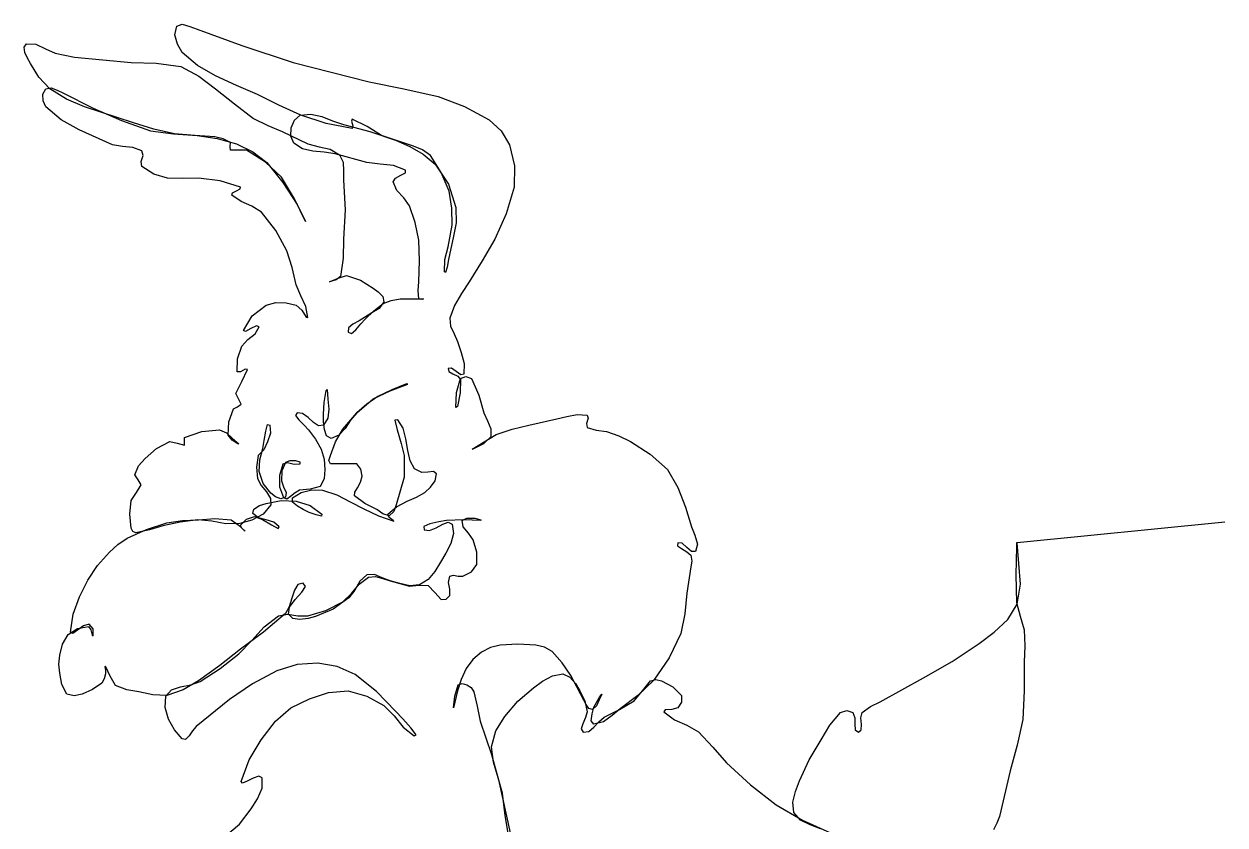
# Model space of a CAD drawing. Header units: metres. Extents: x -2.17 to 0, y -1.91 to 0.8.
# Drawn here: x -1.936 to 0, y -0.488 to 0.804 of the extents above; entities that cross this region are included whole.
import ezdxf

# ---------------------------------------------------------------- set-up
doc = ezdxf.new("R2010")
doc.units = ezdxf.units.M

msp = doc.modelspace()

# ---------------------------------------------------------------- linework, layer by layer
at = {"color": 45}
for p, q in [((-1.693, 0.7864), (-1.6899, 0.8003)), ((-1.6899, 0.8003), (-1.6812, 0.8038)), ((-1.6812, 0.8038), (-1.6692, 0.8)), ((-1.6692, 0.8), (-1.6574, 0.7953)), ((-1.6574, 0.7953), (-1.5849, 0.7691)), ((-1.6891, 0.7712), (-1.693, 0.7864)), ((-1.9363, 0.7663), (-1.9324, 0.7716)), ((-1.9348, 0.758), (-1.9363, 0.7663)), ((-1.9306, 0.7486), (-1.9348, 0.758)), ((-1.9324, 0.7716), (-1.9172, 0.7713)), ((-1.9172, 0.7713), (-1.9017, 0.7637)), ((-1.9017, 0.7637), (-1.8861, 0.7566)), ((-1.8861, 0.7566), (-1.8549, 0.7503)), ((-1.6811, 0.7578), (-1.6891, 0.7712)), ((-1.6564, 0.7366), (-1.6811, 0.7578)), ((-1.5849, 0.7691), (-1.5024, 0.7416)), ((-1.9261, 0.7403), (-1.9306, 0.7486)), ((-1.9126, 0.718), (-1.9261, 0.7403)), ((-1.8549, 0.7503), (-1.7636, 0.7415)), ((-1.7636, 0.7415), (-1.7232, 0.7406)), ((-1.7232, 0.7406), (-1.6836, 0.7353)), ((-1.6274, 0.7203), (-1.6564, 0.7366)), ((-1.5024, 0.7416), (-1.3799, 0.7103)), ((-1.8949, 0.6991), (-1.9126, 0.718)), ((-1.6836, 0.7353), (-1.6543, 0.7195)), ((-1.6543, 0.7195), (-1.6274, 0.6991)), ((-1.5939, 0.7047), (-1.6274, 0.7203)), ((-1.9058, 0.6906), (-1.9011, 0.6991)), ((-1.9011, 0.6991), (-1.8927, 0.7009)), ((-1.8679, 0.6827), (-1.8949, 0.6991)), ((-1.8927, 0.7009), (-1.883, 0.6973)), ((-1.883, 0.6973), (-1.8736, 0.6928)), ((-1.6274, 0.6991), (-1.597, 0.6749)), ((-1.5599, 0.6903), (-1.5939, 0.7047)), ((-1.3799, 0.7103), (-1.324, 0.6994)), ((-1.324, 0.6994), (-1.2686, 0.6866)), ((-1.9055, 0.6797), (-1.9058, 0.6906)), ((-1.9011, 0.6703), (-1.9055, 0.6797)), ((-1.8736, 0.6928), (-1.8249, 0.6678)), ((-1.8386, 0.6703), (-1.8679, 0.6827)), ((-1.5252, 0.6726), (-1.5599, 0.6903)), ((-1.2686, 0.6866), (-1.226, 0.6707)), ((-1.8762, 0.6492), (-1.9011, 0.6703)), ((-1.7599, 0.6441), (-1.8386, 0.6703)), ((-1.8249, 0.6678), (-1.7792, 0.6479)), ((-1.597, 0.6749), (-1.5661, 0.6516)), ((-1.4899, 0.6566), (-1.5252, 0.6726)), ((-1.4911, 0.6566), (-1.474, 0.6586)), ((-1.474, 0.6586), (-1.4564, 0.6544)), ((-1.226, 0.6707), (-1.1861, 0.6491)), ((-1.8474, 0.6328), (-1.8762, 0.6492)), ((-1.7792, 0.6479), (-1.7324, 0.6316)), ((-1.727, 0.6343), (-1.7599, 0.6441)), ((-1.5661, 0.6516), (-1.5434, 0.6402)), ((-1.5434, 0.6402), (-1.5199, 0.6303)), ((-1.5054, 0.6363), (-1.5002, 0.6489)), ((-1.5002, 0.6489), (-1.4911, 0.6566)), ((-1.4492, 0.6431), (-1.4899, 0.6566)), ((-1.4564, 0.6544), (-1.4387, 0.6476)), ((-1.4074, 0.6353), (-1.4492, 0.6431)), ((-1.4387, 0.6476), (-1.4211, 0.6416)), ((-1.4211, 0.6416), (-1.3787, 0.6306)), ((-1.4074, 0.6503), (-1.4084, 0.6468)), ((-1.4084, 0.6468), (-1.4063, 0.6393)), ((-1.3832, 0.6384), (-1.4074, 0.6503)), ((-1.4063, 0.6393), (-1.4074, 0.6353)), ((-1.1861, 0.6491), (-1.1668, 0.6315)), ((-1.7936, 0.6091), (-1.8474, 0.6328)), ((-1.7324, 0.6316), (-1.6951, 0.6268)), ((-1.6936, 0.6265), (-1.727, 0.6343)), ((-1.6951, 0.6268), (-1.6574, 0.6241)), ((-1.6611, 0.6239), (-1.6936, 0.6265)), ((-1.6286, 0.6216), (-1.6611, 0.6239)), ((-1.6574, 0.6241), (-1.625, 0.6189)), ((-1.6154, 0.6188), (-1.6286, 0.6216)), ((-1.5199, 0.6303), (-1.4786, 0.6103)), ((-1.5059, 0.6226), (-1.5054, 0.6363)), ((-1.5011, 0.6116), (-1.5059, 0.6226)), ((-1.3599, 0.6241), (-1.3832, 0.6384)), ((-1.3787, 0.6306), (-1.3374, 0.6166)), ((-1.3086, 0.6066), (-1.3599, 0.6241)), ((-1.1668, 0.6315), (-1.1536, 0.6091)), ((-1.7774, 0.6063), (-1.7936, 0.6091)), ((-1.7608, 0.6048), (-1.7774, 0.6063)), ((-1.7461, 0.5991), (-1.7608, 0.6048)), ((-1.625, 0.6189), (-1.5936, 0.6103)), ((-1.6036, 0.6128), (-1.6154, 0.6188)), ((-1.6039, 0.6062), (-1.6036, 0.6128)), ((-1.6036, 0.6003), (-1.6039, 0.6062)), ((-1.5904, 0.6004), (-1.6036, 0.6003)), ((-1.5936, 0.6103), (-1.5676, 0.5978)), ((-1.5774, 0.6003), (-1.5904, 0.6004)), ((-1.547, 0.5811), (-1.5774, 0.6003)), ((-1.4874, 0.6025), (-1.5011, 0.6116)), ((-1.4706, 0.5986), (-1.4874, 0.6025)), ((-1.4786, 0.6103), (-1.4607, 0.6056)), ((-1.4607, 0.6056), (-1.4426, 0.6016)), ((-1.4426, 0.6016), (-1.4274, 0.5928)), ((-1.3374, 0.6166), (-1.3144, 0.6062)), ((-1.3144, 0.6062), (-1.2925, 0.5939)), ((-1.2937, 0.6006), (-1.3086, 0.6066)), ((-1.2811, 0.5915), (-1.2937, 0.6006)), ((-1.1536, 0.6091), (-1.1456, 0.5751)), ((-1.7472, 0.5821), (-1.7444, 0.5917)), ((-1.7461, 0.5741), (-1.7472, 0.5821)), ((-1.7444, 0.5917), (-1.7461, 0.5991)), ((-1.5676, 0.5978), (-1.5449, 0.5803)), ((-1.5211, 0.5566), (-1.547, 0.5811)), ((-1.4524, 0.5969), (-1.4706, 0.5986)), ((-1.4349, 0.5941), (-1.4524, 0.5969)), ((-1.3836, 0.5803), (-1.4349, 0.5941)), ((-1.4274, 0.5928), (-1.4217, 0.5808)), ((-1.2925, 0.5939), (-1.2736, 0.5778)), ((-1.2635, 0.5642), (-1.2811, 0.5915)), ((-1.7272, 0.5617), (-1.7461, 0.5741)), ((-1.7049, 0.5553), (-1.7272, 0.5617)), ((-1.5449, 0.5803), (-1.5189, 0.5479)), ((-1.4217, 0.5808), (-1.4212, 0.5662)), ((-1.4212, 0.5662), (-1.4211, 0.5516)), ((-1.362, 0.5778), (-1.3836, 0.5803)), ((-1.3404, 0.5756), (-1.362, 0.5778)), ((-1.3211, 0.5678), (-1.3404, 0.5756)), ((-1.3287, 0.5598), (-1.3213, 0.5639)), ((-1.3213, 0.5639), (-1.3211, 0.5678)), ((-1.2736, 0.5778), (-1.2518, 0.5452)), ((-1.2511, 0.5341), (-1.2635, 0.5642)), ((-1.1456, 0.5751), (-1.1461, 0.5403)), ((-1.68, 0.5548), (-1.7049, 0.5553)), ((-1.6549, 0.5553), (-1.68, 0.5548)), ((-1.6202, 0.5506), (-1.6549, 0.5553)), ((-1.5874, 0.5403), (-1.6202, 0.5506)), ((-1.5003, 0.5219), (-1.5211, 0.5566)), ((-1.5189, 0.5479), (-1.4961, 0.5128)), ((-1.4211, 0.5516), (-1.4186, 0.5041)), ((-1.3411, 0.5491), (-1.3374, 0.555)), ((-1.335, 0.5353), (-1.3411, 0.5491)), ((-1.3374, 0.555), (-1.3287, 0.5598)), ((-1.2518, 0.5452), (-1.2399, 0.5078)), ((-1.6011, 0.5278), (-1.5999, 0.5314)), ((-1.5864, 0.5174), (-1.6011, 0.5278)), ((-1.5999, 0.5314), (-1.5937, 0.5348)), ((-1.5937, 0.5348), (-1.5878, 0.5378)), ((-1.5878, 0.5378), (-1.5874, 0.5403)), ((-1.3241, 0.5233), (-1.335, 0.5353)), ((-1.3149, 0.5103), (-1.3241, 0.5233)), ((-1.2465, 0.5068), (-1.2511, 0.5341)), ((-1.1461, 0.5403), (-1.1587, 0.4975)), ((-1.569, 0.5101), (-1.5864, 0.5174)), ((-1.5536, 0.5003), (-1.569, 0.5101)), ((-1.4824, 0.4853), (-1.5003, 0.5219)), ((-1.4961, 0.5128), (-1.4824, 0.4853)), ((-1.4186, 0.5041), (-1.4211, 0.4565)), ((-1.3054, 0.4834), (-1.3149, 0.5103)), ((-1.2461, 0.4791), (-1.2465, 0.5068)), ((-1.2399, 0.5078), (-1.2397, 0.4832)), ((-1.5305, 0.4708), (-1.5536, 0.5003)), ((-1.1587, 0.4975), (-1.1774, 0.4566)), ((-1.5124, 0.4378), (-1.5305, 0.4708)), ((-1.2999, 0.4553), (-1.3054, 0.4834)), ((-1.2524, 0.4441), (-1.2461, 0.4791)), ((-1.2397, 0.4832), (-1.2444, 0.4586)), ((-1.4211, 0.4565), (-1.4218, 0.4262)), ((-1.2989, 0.4216), (-1.2999, 0.4553)), ((-1.2444, 0.4586), (-1.2499, 0.4341)), ((-1.1774, 0.4566), (-1.1974, 0.4218)), ((-1.5039, 0.4107), (-1.5124, 0.4378)), ((-1.4218, 0.4262), (-1.4261, 0.3966)), ((-1.2576, 0.424), (-1.2524, 0.4441)), ((-1.2499, 0.4341), (-1.2517, 0.4236)), ((-1.4974, 0.3828), (-1.5039, 0.4107)), ((-1.2999, 0.3878), (-1.2989, 0.4216)), ((-1.2586, 0.4041), (-1.2576, 0.424)), ((-1.254, 0.4114), (-1.2565, 0.403)), ((-1.2517, 0.4236), (-1.254, 0.4114)), ((-1.1974, 0.4218), (-1.2186, 0.3878)), ((-1.4436, 0.3878), (-1.4299, 0.3938)), ((-1.4424, 0.3884), (-1.4436, 0.3878)), ((-1.433, 0.3913), (-1.4424, 0.3884)), ((-1.4261, 0.3966), (-1.433, 0.3913)), ((-1.4299, 0.3938), (-1.4161, 0.3978)), ((-1.4161, 0.3978), (-1.3939, 0.3904)), ((-1.3939, 0.3904), (-1.3736, 0.3778)), ((-1.3008, 0.3739), (-1.2999, 0.3878)), ((-1.2565, 0.403), (-1.2586, 0.4041)), ((-1.2186, 0.3878), (-1.2307, 0.3689)), ((-1.49, 0.3654), (-1.4974, 0.3828)), ((-1.3736, 0.3778), (-1.3651, 0.3716)), ((-1.3651, 0.3716), (-1.3578, 0.364)), ((-1.2999, 0.3603), (-1.3008, 0.3739)), ((-1.2307, 0.3689), (-1.2423, 0.3497)), ((-1.5684, 0.3332), (-1.5461, 0.3503)), ((-1.5461, 0.3503), (-1.5305, 0.3545)), ((-1.5305, 0.3545), (-1.5137, 0.3539)), ((-1.5137, 0.3539), (-1.4974, 0.3503)), ((-1.4974, 0.3503), (-1.4886, 0.3419)), ((-1.4822, 0.3482), (-1.49, 0.3654)), ((-1.3722, 0.3409), (-1.3574, 0.3528)), ((-1.3561, 0.3553), (-1.3636, 0.345)), ((-1.3578, 0.364), (-1.3561, 0.3553)), ((-1.3574, 0.3528), (-1.3441, 0.3579)), ((-1.3441, 0.3579), (-1.3299, 0.3603)), ((-1.3299, 0.3603), (-1.2924, 0.3603)), ((-1.295, 0.3594), (-1.2999, 0.3603)), ((-1.2924, 0.3603), (-1.295, 0.3594)), ((-1.2423, 0.3497), (-1.2499, 0.3291)), ((-1.5824, 0.3091), (-1.5684, 0.3332)), ((-1.4886, 0.3419), (-1.4815, 0.3309)), ((-1.4786, 0.3303), (-1.4822, 0.3482)), ((-1.4815, 0.3309), (-1.4786, 0.3303)), ((-1.3874, 0.3303), (-1.396, 0.3248)), ((-1.3756, 0.3378), (-1.3874, 0.3303)), ((-1.3861, 0.3278), (-1.3722, 0.3409)), ((-1.3636, 0.345), (-1.3756, 0.3378)), ((-1.5706, 0.3123), (-1.5794, 0.3078)), ((-1.5613, 0.3168), (-1.5706, 0.3123)), ((-1.5638, 0.3039), (-1.5574, 0.3153)), ((-1.5574, 0.3153), (-1.5613, 0.3168)), ((-1.413, 0.3137), (-1.4136, 0.3066)), ((-1.4059, 0.3195), (-1.413, 0.3137)), ((-1.4084, 0.3045), (-1.4013, 0.3106)), ((-1.396, 0.3248), (-1.4059, 0.3195)), ((-1.4013, 0.3106), (-1.3935, 0.3199)), ((-1.3935, 0.3199), (-1.3861, 0.3278)), ((-1.2499, 0.3291), (-1.2485, 0.3164)), ((-1.2485, 0.3164), (-1.2426, 0.3041)), ((-1.5849, 0.2841), (-1.5754, 0.2946)), ((-1.5794, 0.3078), (-1.5824, 0.3091)), ((-1.5754, 0.2946), (-1.5638, 0.3039)), ((-1.4136, 0.3066), (-1.4084, 0.3045)), ((-1.2426, 0.3041), (-1.2374, 0.2916)), ((-1.2374, 0.2916), (-1.2316, 0.274)), ((-1.5921, 0.2638), (-1.5849, 0.2841)), ((-1.2316, 0.274), (-1.2265, 0.2563)), ((-1.5924, 0.2428), (-1.5921, 0.2638)), ((-1.2265, 0.2563), (-1.2274, 0.2391)), ((-1.5875, 0.2426), (-1.5924, 0.2428)), ((-1.5799, 0.2468), (-1.5875, 0.2426)), ((-1.585, 0.2271), (-1.5761, 0.2466)), ((-1.5761, 0.2466), (-1.5799, 0.2468)), ((-1.247, 0.2485), (-1.2524, 0.2478)), ((-1.2524, 0.2478), (-1.2513, 0.243)), ((-1.2513, 0.243), (-1.2447, 0.2394)), ((-1.2393, 0.2432), (-1.247, 0.2485)), ((-1.2447, 0.2394), (-1.2368, 0.2356)), ((-1.2319, 0.238), (-1.2393, 0.2432)), ((-1.2368, 0.2356), (-1.2324, 0.2303)), ((-1.2324, 0.2316), (-1.2238, 0.2353)), ((-1.2274, 0.2391), (-1.2319, 0.238)), ((-1.2238, 0.2353), (-1.2149, 0.2316)), ((-1.5949, 0.2078), (-1.585, 0.2271)), ((-1.4492, 0.2127), (-1.4474, 0.2141)), ((-1.4474, 0.2141), (-1.4462, 0.1986)), ((-1.3432, 0.2135), (-1.3661, 0.2028)), ((-1.3461, 0.2118), (-1.3174, 0.2228)), ((-1.3196, 0.223), (-1.3432, 0.2135)), ((-1.3174, 0.2228), (-1.3196, 0.223)), ((-1.2389, 0.2091), (-1.2324, 0.2316)), ((-1.2324, 0.2303), (-1.233, 0.2086)), ((-1.2149, 0.2316), (-1.2031, 0.205)), ((-1.5906, 0.1991), (-1.5949, 0.2078)), ((-1.5861, 0.1903), (-1.5906, 0.1991)), ((-1.4525, 0.1934), (-1.4492, 0.2127)), ((-1.4462, 0.1986), (-1.4448, 0.1825)), ((-1.3999, 0.1766), (-1.3736, 0.1991)), ((-1.3661, 0.2028), (-1.3837, 0.1906)), ((-1.3736, 0.1991), (-1.3461, 0.2118)), ((-1.2399, 0.1853), (-1.2389, 0.2091)), ((-1.233, 0.2086), (-1.2373, 0.1869)), ((-1.2031, 0.205), (-1.1949, 0.1766)), ((-1.6059, 0.1619), (-1.5986, 0.1828)), ((-1.5986, 0.1828), (-1.5919, 0.1864)), ((-1.5919, 0.1864), (-1.5861, 0.1903)), ((-1.4961, 0.1766), (-1.4985, 0.1722)), ((-1.4872, 0.1754), (-1.4961, 0.1766)), ((-1.4783, 0.1688), (-1.4872, 0.1754)), ((-1.4536, 0.1741), (-1.4525, 0.1934)), ((-1.4448, 0.1825), (-1.4462, 0.1678)), ((-1.4224, 0.1503), (-1.3999, 0.1766)), ((-1.3999, 0.1766), (-1.4097, 0.1648)), ((-1.3837, 0.1906), (-1.3999, 0.1766)), ((-1.2373, 0.1869), (-1.2399, 0.1853)), ((-1.1949, 0.1766), (-1.1892, 0.1637)), ((-1.6074, 0.1403), (-1.6059, 0.1619)), ((-1.5466, 0.1469), (-1.5437, 0.1574)), ((-1.5437, 0.1574), (-1.5399, 0.1566)), ((-1.5399, 0.1566), (-1.5387, 0.1436)), ((-1.4985, 0.1722), (-1.493, 0.165)), ((-1.493, 0.165), (-1.4844, 0.1568)), ((-1.4844, 0.1568), (-1.4774, 0.1491)), ((-1.4696, 0.1608), (-1.4783, 0.1688)), ((-1.4614, 0.1554), (-1.4696, 0.1608)), ((-1.4536, 0.1566), (-1.4614, 0.1554)), ((-1.4532, 0.1622), (-1.4536, 0.1741)), ((-1.4462, 0.1678), (-1.4536, 0.1566)), ((-1.452, 0.1494), (-1.4532, 0.1622)), ((-1.4097, 0.1648), (-1.4187, 0.1514)), ((-1.3336, 0.1653), (-1.3383, 0.1647)), ((-1.3383, 0.1647), (-1.3347, 0.1489)), ((-1.3251, 0.1518), (-1.3336, 0.1653)), ((-1.1892, 0.1637), (-1.1838, 0.1507)), ((-1.149, 0.15), (-1.1224, 0.1566)), ((-1.1224, 0.1566), (-1.0774, 0.1666)), ((-1.0774, 0.1666), (-1.0611, 0.1704)), ((-1.0611, 0.1704), (-1.0447, 0.1738)), ((-1.0447, 0.1738), (-1.0286, 0.1728)), ((-1.0269, 0.1678), (-1.0295, 0.1595)), ((-1.0295, 0.1595), (-1.0286, 0.1528)), ((-1.0286, 0.1728), (-1.0269, 0.1678)), ((-1.6774, 0.1366), (-1.6498, 0.1465)), ((-1.6773, 0.1301), (-1.6774, 0.1366)), ((-1.6498, 0.1465), (-1.6211, 0.1491)), ((-1.6211, 0.1491), (-1.6098, 0.1441)), ((-1.6098, 0.1441), (-1.6, 0.1351)), ((-1.6009, 0.1326), (-1.6074, 0.1403)), ((-1.5489, 0.1319), (-1.5466, 0.1469)), ((-1.5387, 0.1436), (-1.5437, 0.1299)), ((-1.4774, 0.1491), (-1.4666, 0.1339)), ((-1.4487, 0.1392), (-1.452, 0.1494)), ((-1.4411, 0.1353), (-1.4487, 0.1392)), ((-1.4285, 0.1403), (-1.4411, 0.1353)), ((-1.4339, 0.1299), (-1.4224, 0.1503)), ((-1.4187, 0.1514), (-1.4285, 0.1403)), ((-1.3347, 0.1489), (-1.3281, 0.1268)), ((-1.3205, 0.1344), (-1.3251, 0.1518)), ((-1.1836, 0.1378), (-1.1955, 0.1265)), ((-1.1942, 0.1297), (-1.1749, 0.1415)), ((-1.1838, 0.1507), (-1.1836, 0.1378)), ((-1.1749, 0.1415), (-1.149, 0.15)), ((-1.0286, 0.1528), (-1.0137, 0.1484)), ((-1.0137, 0.1484), (-0.9974, 0.1466)), ((-0.9974, 0.1466), (-0.9775, 0.1396)), ((-0.9775, 0.1396), (-0.9586, 0.1303)), ((-1.7411, 0.1028), (-1.7225, 0.1188)), ((-1.7225, 0.1188), (-1.7011, 0.1303)), ((-1.7011, 0.1303), (-1.6893, 0.1274)), ((-1.6893, 0.1274), (-1.6774, 0.1241)), ((-1.6774, 0.1241), (-1.6773, 0.1301)), ((-1.5914, 0.1267), (-1.6009, 0.1326)), ((-1.6, 0.1351), (-1.5899, 0.1266)), ((-1.5899, 0.1266), (-1.5914, 0.1267)), ((-1.5561, 0.1004), (-1.5511, 0.1191)), ((-1.5499, 0.1166), (-1.5545, 0.1122)), ((-1.5511, 0.1191), (-1.5489, 0.1319)), ((-1.5437, 0.1299), (-1.5499, 0.1166)), ((-1.4666, 0.1339), (-1.4574, 0.1178)), ((-1.4574, 0.1178), (-1.4526, 0.1018)), ((-1.4424, 0.1078), (-1.4339, 0.1299)), ((-1.3281, 0.1268), (-1.3236, 0.1078)), ((-1.3174, 0.1159), (-1.3205, 0.1344)), ((-1.2136, 0.1178), (-1.1942, 0.1297)), ((-1.2116, 0.1184), (-1.2136, 0.1178)), ((-1.1955, 0.1265), (-1.2116, 0.1184)), ((-0.9586, 0.1303), (-0.9267, 0.11)), ((-1.7515, 0.0908), (-1.7411, 0.1028)), ((-1.5586, 0.1078), (-1.5614, 0.089)), ((-1.5545, 0.1122), (-1.5586, 0.1078)), ((-1.5574, 0.0816), (-1.5561, 0.1004)), ((-1.5078, 0.0991), (-1.5149, 0.0966)), ((-1.4983, 0.099), (-1.5078, 0.0991)), ((-1.4912, 0.097), (-1.4983, 0.099)), ((-1.4911, 0.0941), (-1.4912, 0.097)), ((-1.4526, 0.1018), (-1.4511, 0.0853)), ((-1.4446, 0.0998), (-1.4424, 0.1078)), ((-1.4424, 0.0941), (-1.4446, 0.0998)), ((-1.3236, 0.1078), (-1.3236, 0.0728)), ((-1.3137, 0.099), (-1.3174, 0.1159)), ((-1.3069, 0.0862), (-1.3137, 0.099)), ((-0.9267, 0.11), (-0.8986, 0.0853)), ((-1.7574, 0.0766), (-1.7515, 0.0908)), ((-1.5614, 0.089), (-1.5599, 0.0703)), ((-1.5507, 0.0626), (-1.5574, 0.0816)), ((-1.524, 0.0759), (-1.5186, 0.0941)), ((-1.5208, 0.0828), (-1.5211, 0.0666)), ((-1.5149, 0.0966), (-1.5208, 0.0828)), ((-1.5186, 0.0941), (-1.5115, 0.0966)), ((-1.5115, 0.0966), (-1.5008, 0.0936)), ((-1.5008, 0.0936), (-1.4911, 0.0941)), ((-1.4511, 0.0853), (-1.4522, 0.0702)), ((-1.421, 0.0944), (-1.4424, 0.0941)), ((-1.3999, 0.0941), (-1.421, 0.0944)), ((-1.3931, 0.0858), (-1.3999, 0.0941)), ((-1.3911, 0.0741), (-1.3931, 0.0858)), ((-1.2949, 0.0803), (-1.3069, 0.0862)), ((-1.2855, 0.081), (-1.2949, 0.0803)), ((-1.2761, 0.0818), (-1.2855, 0.081)), ((-1.2711, 0.0778), (-1.2761, 0.0818)), ((-1.2733, 0.0666), (-1.2711, 0.0778)), ((-0.8986, 0.0853), (-0.8821, 0.056)), ((-1.7524, 0.0684), (-1.7574, 0.0766)), ((-1.7552, 0.0478), (-1.7474, 0.0603)), ((-1.7474, 0.0603), (-1.7524, 0.0684)), ((-1.5599, 0.0703), (-1.5541, 0.0592)), ((-1.5541, 0.0592), (-1.5456, 0.0488)), ((-1.5386, 0.0466), (-1.5507, 0.0626)), ((-1.5237, 0.0566), (-1.524, 0.0759)), ((-1.5211, 0.0666), (-1.5182, 0.0572)), ((-1.4522, 0.0702), (-1.4586, 0.0578)), ((-1.3986, 0.0553), (-1.3939, 0.0645)), ((-1.3939, 0.0645), (-1.3911, 0.0741)), ((-1.3236, 0.0728), (-1.3361, 0.0278)), ((-1.2808, 0.0565), (-1.2733, 0.0666)), ((-1.7636, 0.0353), (-1.7552, 0.0478)), ((-1.5456, 0.0488), (-1.5389, 0.0385)), ((-1.5311, 0.041), (-1.5386, 0.0466)), ((-1.5221, 0.0379), (-1.5311, 0.041)), ((-1.5174, 0.0391), (-1.5237, 0.0566)), ((-1.5149, 0.0403), (-1.5221, 0.0379)), ((-1.5182, 0.0572), (-1.5139, 0.0481)), ((-1.5127, 0.0373), (-1.5174, 0.0391)), ((-1.5139, 0.0481), (-1.5149, 0.0403)), ((-1.5064, 0.0413), (-1.5127, 0.0373)), ((-1.4993, 0.0473), (-1.5064, 0.0413)), ((-1.5036, 0.0391), (-1.4894, 0.0481)), ((-1.5034, 0.0324), (-1.5036, 0.0391)), ((-1.4924, 0.0515), (-1.4993, 0.0473)), ((-1.4747, 0.0533), (-1.4924, 0.0515)), ((-1.4894, 0.0481), (-1.4722, 0.0521)), ((-1.4586, 0.0578), (-1.4747, 0.0533)), ((-1.4722, 0.0521), (-1.4549, 0.0516)), ((-1.4549, 0.0516), (-1.432, 0.0443)), ((-1.432, 0.0443), (-1.4104, 0.0328)), ((-1.4036, 0.0428), (-1.4029, 0.0487)), ((-1.3866, 0.0302), (-1.4036, 0.0428)), ((-1.4029, 0.0487), (-1.3986, 0.0553)), ((-1.3186, 0.0341), (-1.3037, 0.0402)), ((-1.3037, 0.0402), (-1.2899, 0.0478)), ((-1.2899, 0.0478), (-1.2808, 0.0565)), ((-0.8821, 0.056), (-0.8699, 0.0241)), ((-1.7657, 0.0129), (-1.7636, 0.0353)), ((-1.5674, 0.0141), (-1.5658, 0.0212)), ((-1.5658, 0.0212), (-1.5564, 0.0267)), ((-1.5564, 0.0267), (-1.5461, 0.0303)), ((-1.5386, 0.0278), (-1.5506, 0.0128)), ((-1.5461, 0.0303), (-1.5219, 0.035)), ((-1.5389, 0.0385), (-1.5386, 0.0278)), ((-1.5219, 0.035), (-1.4974, 0.0341)), ((-1.4954, 0.0257), (-1.5034, 0.0324)), ((-1.4974, 0.0341), (-1.4747, 0.0268)), ((-1.4861, 0.0203), (-1.4954, 0.0257)), ((-1.4767, 0.0159), (-1.4861, 0.0203)), ((-1.4747, 0.0268), (-1.4561, 0.0128)), ((-1.4104, 0.0328), (-1.3886, 0.0216)), ((-1.3886, 0.0216), (-1.3646, 0.0104)), ((-1.3674, 0.0203), (-1.3866, 0.0302)), ((-1.3577, 0.0133), (-1.3674, 0.0203)), ((-1.3499, 0.0128), (-1.3358, 0.025)), ((-1.3361, 0.0278), (-1.3402, 0.0172)), ((-1.3358, 0.025), (-1.3186, 0.0341)), ((-0.8699, 0.0241), (-0.8599, -0.0072)), ((-1.7636, -0.0097), (-1.7657, 0.0129)), ((-1.6844, 0.0003), (-1.7124, -0.0059)), ((-1.7061, -0.0009), (-1.6807, 0.0029)), ((-1.6561, 0.0041), (-1.6844, 0.0003)), ((-1.6807, 0.0029), (-1.6549, 0.0041)), ((-1.6335, 0.0017), (-1.6561, 0.0041)), ((-1.6549, 0.0041), (-1.6284, 0.0059)), ((-1.6109, -0.0024), (-1.6335, 0.0017)), ((-1.6284, 0.0059), (-1.6024, 0.0041)), ((-1.6024, 0.0041), (-1.5908, -0.0044)), ((-1.5688, 0.0033), (-1.5886, -0.0022)), ((-1.5874, -0.0047), (-1.5777, 0.0051)), ((-1.5777, 0.0051), (-1.5649, 0.0091)), ((-1.5506, 0.0128), (-1.5688, 0.0033)), ((-1.5584, 0.0069), (-1.5674, 0.0141)), ((-1.5649, 0.0091), (-1.5516, 0.0044)), ((-1.5459, 0.0036), (-1.5584, 0.0069)), ((-1.5516, 0.0044), (-1.5371, -0.0041)), ((-1.5334, 0.0002), (-1.5459, 0.0036)), ((-1.5249, -0.0072), (-1.5334, 0.0002)), ((-1.4653, 0.0117), (-1.4767, 0.0159)), ((-1.4568, 0.0099), (-1.4653, 0.0117)), ((-1.4561, 0.0128), (-1.4568, 0.0099)), ((-1.3646, 0.0104), (-1.3399, 0.0016)), ((-1.3474, 0.0103), (-1.3577, 0.0133)), ((-1.3474, 0.0078), (-1.3499, 0.0128)), ((-1.3402, 0.0172), (-1.3474, 0.0103)), ((-1.3409, 0.003), (-1.3474, 0.0078)), ((-1.3399, 0.0016), (-1.3409, 0.003)), ((-1.2675, 0.0006), (-1.2818, -0.0026)), ((-1.2549, 0.0028), (-1.2675, 0.0006)), ((-1.2613, -0.0032), (-1.2522, 0)), ((-1.2275, 0.0039), (-1.2549, 0.0028)), ((-1.2522, 0), (-1.2461, -0.0034)), ((-1.2299, 0.0028), (-1.2222, 0.0067)), ((-1.2282, -0.0077), (-1.2299, 0.0028)), ((-1.1999, 0.0028), (-1.2275, 0.0039)), ((-1.2222, 0.0067), (-1.2097, 0.0063)), ((-1.2097, 0.0063), (-1.1998, 0.0041)), ((-1.1998, 0.0041), (-1.1999, 0.0028)), ((0, 0), (-0.3349, -0.0334)), ((0, 0), (0, 0)), ((0, 0), (0, 0)), ((0, 0), (0, 0)), ((0, 0), (0, 0)), ((0, 0), (0, 0)), ((0, 0), (0, 0)), ((0, 0), (0, 0)), ((0, 0), (0, 0)), ((-1.7699, -0.0259), (-1.7387, -0.0117)), ((-1.761, -0.0148), (-1.7636, -0.0097)), ((-1.7561, -0.0172), (-1.761, -0.0148)), ((-1.7341, -0.0123), (-1.7561, -0.0172)), ((-1.7387, -0.0117), (-1.7061, -0.0009)), ((-1.7124, -0.0059), (-1.7341, -0.0123)), ((-1.5886, -0.0022), (-1.6109, -0.0024)), ((-1.5908, -0.0044), (-1.5799, -0.0147)), ((-1.5856, -0.0093), (-1.5874, -0.0047)), ((-1.5807, -0.0138), (-1.5856, -0.0093)), ((-1.5799, -0.0147), (-1.5807, -0.0138)), ((-1.5371, -0.0041), (-1.5264, -0.0102)), ((-1.5264, -0.0102), (-1.5249, -0.0072)), ((-1.2818, -0.0026), (-1.2918, -0.0069)), ((-1.2918, -0.0069), (-1.2911, -0.0122)), ((-1.2911, -0.0122), (-1.2823, -0.0134)), ((-1.2823, -0.0134), (-1.2719, -0.009)), ((-1.2719, -0.009), (-1.2613, -0.0032)), ((-1.2436, -0.0184), (-1.2482, -0.0342)), ((-1.2461, -0.0034), (-1.2436, -0.0184)), ((-1.2196, -0.0178), (-1.2282, -0.0077)), ((-1.2124, -0.0284), (-1.2196, -0.0178)), ((-0.8599, -0.0072), (-0.855, -0.0211)), ((-1.7986, -0.0484), (-1.7852, -0.0359)), ((-1.7852, -0.0359), (-1.7699, -0.0259)), ((-1.2482, -0.0342), (-1.2563, -0.0499)), ((-1.2063, -0.0484), (-1.2124, -0.0284)), ((-0.8824, -0.0335), (-0.8829, -0.038)), ((-0.8829, -0.038), (-0.8763, -0.0426)), ((-0.8754, -0.0339), (-0.8824, -0.0335)), ((-0.8675, -0.0408), (-0.8754, -0.0339)), ((-0.855, -0.0211), (-0.8507, -0.0352)), ((-0.8507, -0.0352), (-0.8536, -0.0472)), ((-0.3349, -0.0334), (-0.3361, -0.0334)), ((-0.3361, -0.0334), (-0.3361, -0.0397)), ((-0.3323, -0.0668), (-0.3349, -0.0334)), ((-0.3349, -0.0334), (-0.3349, -0.0334)), ((-0.3349, -0.0334), (-0.3349, -0.0334)), ((-0.3349, -0.0334), (-0.3349, -0.0334)), ((-0.3349, -0.0334), (-0.3349, -0.0334)), ((-0.3349, -0.0334), (-0.3349, -0.0334)), ((-0.3349, -0.0334), (-0.3349, -0.0334)), ((-1.8179, -0.0697), (-1.7986, -0.0484)), ((-1.2563, -0.0499), (-1.2649, -0.0647)), ((-1.2061, -0.0684), (-1.2063, -0.0484)), ((-0.8763, -0.0426), (-0.8675, -0.0476)), ((-0.8599, -0.0475), (-0.8675, -0.0408)), ((-0.8675, -0.0476), (-0.8611, -0.0534)), ((-0.8611, -0.0534), (-0.8598, -0.0626)), ((-0.8536, -0.0472), (-0.8599, -0.0475)), ((-0.3361, -0.0397), (-0.3372, -0.0847)), ((-1.8336, -0.0934), (-1.8179, -0.0697)), ((-1.2649, -0.0647), (-1.2737, -0.0793)), ((-1.215, -0.0799), (-1.2061, -0.0684)), ((-0.8611, -0.0722), (-0.8674, -0.1147)), ((-0.8598, -0.0626), (-0.8611, -0.0722)), ((-0.3297, -0.1002), (-0.3323, -0.0668)), ((-1.8467, -0.1204), (-1.8336, -0.0934)), ((-1.3948, -0.0949), (-1.4028, -0.1094)), ((-1.396, -0.1), (-1.3811, -0.0884)), ((-1.3836, -0.0847), (-1.3948, -0.0949)), ((-1.3714, -0.0845), (-1.3836, -0.0847)), ((-1.3811, -0.0884), (-1.3698, -0.0874)), ((-1.3589, -0.0899), (-1.3714, -0.0845)), ((-1.3698, -0.0874), (-1.358, -0.0908)), ((-1.3461, -0.0947), (-1.3589, -0.0899)), ((-1.358, -0.0908), (-1.3461, -0.0947)), ((-1.3461, -0.0947), (-1.3149, -0.1034)), ((-1.3302, -0.0989), (-1.3461, -0.0947)), ((-1.2847, -0.0922), (-1.2986, -0.1009)), ((-1.2737, -0.0793), (-1.2847, -0.0922)), ((-1.2517, -0.097), (-1.2499, -0.0872)), ((-1.2499, -0.0872), (-1.2441, -0.0852)), ((-1.2441, -0.0852), (-1.2361, -0.0871)), ((-1.2361, -0.0871), (-1.2286, -0.0872)), ((-1.2286, -0.0872), (-1.215, -0.0799)), ((-0.3372, -0.0847), (-0.3361, -0.1297)), ((-1.5004, -0.1097), (-1.5044, -0.1228)), ((-1.4949, -0.1004), (-1.5004, -0.1097)), ((-1.4991, -0.1246), (-1.4886, -0.113)), ((-1.4861, -0.0984), (-1.4949, -0.1004)), ((-1.4886, -0.113), (-1.4824, -0.1037)), ((-1.4824, -0.1037), (-1.4861, -0.0984)), ((-1.4224, -0.1284), (-1.4084, -0.1152)), ((-1.4028, -0.1094), (-1.4124, -0.1222)), ((-1.4084, -0.1152), (-1.396, -0.1)), ((-1.3141, -0.1024), (-1.3302, -0.0989)), ((-1.3149, -0.1034), (-1.2996, -0.1018)), ((-1.2986, -0.1009), (-1.3141, -0.1024)), ((-1.2996, -0.1018), (-1.2849, -0.1022)), ((-1.2849, -0.1022), (-1.2742, -0.1133)), ((-1.2742, -0.1133), (-1.2636, -0.1247)), ((-1.2496, -0.1079), (-1.2517, -0.097)), ((-1.2499, -0.1184), (-1.2496, -0.1079)), ((-0.8674, -0.1147), (-0.8707, -0.1476)), ((-0.3349, -0.1322), (-0.3297, -0.1002)), ((-1.8573, -0.1483), (-1.8467, -0.1204)), ((-1.5044, -0.1228), (-1.5087, -0.1365)), ((-1.5082, -0.137), (-1.4991, -0.1246)), ((-1.4495, -0.1422), (-1.4224, -0.1284)), ((-1.4124, -0.1222), (-1.4378, -0.1401)), ((-1.2636, -0.1247), (-1.2557, -0.1241)), ((-1.2557, -0.1241), (-1.2499, -0.1184)), ((-0.3502, -0.1569), (-0.3349, -0.1322)), ((-0.3361, -0.1297), (-0.3301, -0.1516)), ((-1.8611, -0.1772), (-1.8573, -0.1483)), ((-1.5149, -0.1472), (-1.55, -0.1772)), ((-1.5491, -0.1689), (-1.5261, -0.1509)), ((-1.5261, -0.1509), (-1.5111, -0.1483)), ((-1.5087, -0.1365), (-1.5149, -0.1472)), ((-1.5111, -0.1483), (-1.4947, -0.1508)), ((-1.5099, -0.1484), (-1.5082, -0.137)), ((-1.5029, -0.1554), (-1.5099, -0.1484)), ((-1.4947, -0.1508), (-1.4786, -0.1509)), ((-1.4786, -0.1509), (-1.4495, -0.1422)), ((-1.4661, -0.1522), (-1.4782, -0.1552)), ((-1.4378, -0.1401), (-1.4661, -0.1522)), ((-0.8707, -0.1476), (-0.8774, -0.1797)), ((-0.3301, -0.1516), (-0.3236, -0.1734)), ((-1.8649, -0.1809), (-1.8499, -0.1713)), ((-1.8403, -0.1674), (-1.85, -0.1743)), ((-1.8499, -0.1713), (-1.8324, -0.1685)), ((-1.8311, -0.1647), (-1.8403, -0.1674)), ((-1.8324, -0.1685), (-1.8284, -0.1737)), ((-1.8248, -0.1722), (-1.8311, -0.1647)), ((-1.8284, -0.1737), (-1.8264, -0.182)), ((-1.8249, -0.1834), (-1.8248, -0.1722)), ((-1.5691, -0.191), (-1.5491, -0.1689)), ((-1.4914, -0.1569), (-1.5029, -0.1554)), ((-1.4782, -0.1552), (-1.4914, -0.1569)), ((-0.3722, -0.1774), (-0.3502, -0.1569)), ((-0.3236, -0.1734), (-0.3227, -0.1996)), ((-1.874, -0.1966), (-1.8649, -0.1809)), ((-1.8578, -0.1796), (-1.8611, -0.1772)), ((-1.85, -0.1743), (-1.8578, -0.1796)), ((-1.8264, -0.182), (-1.8249, -0.1834)), ((-1.5899, -0.2122), (-1.5691, -0.191)), ((-1.55, -0.1772), (-1.5874, -0.2047)), ((-0.8774, -0.1797), (-0.8963, -0.2189)), ((-0.3961, -0.1959), (-0.3722, -0.1774)), ((-1.8786, -0.2147), (-1.874, -0.1966)), ((-1.5874, -0.2047), (-1.6206, -0.2312)), ((-1.6202, -0.236), (-1.5899, -0.2122)), ((-1.1986, -0.2097), (-1.2125, -0.2215)), ((-1.1843, -0.2023), (-1.1986, -0.2097)), ((-1.1686, -0.1984), (-1.1843, -0.2023)), ((-1.1399, -0.1967), (-1.1686, -0.1984)), ((-1.1111, -0.1984), (-1.1399, -0.1967)), ((-1.0972, -0.2016), (-1.1111, -0.1984)), ((-1.0849, -0.2084), (-1.0972, -0.2016)), ((-1.0686, -0.2267), (-1.0849, -0.2084)), ((-0.4401, -0.2249), (-0.3961, -0.1959)), ((-0.3227, -0.1996), (-0.3236, -0.2259)), ((-1.88, -0.2291), (-1.8786, -0.2147)), ((-1.8786, -0.2434), (-1.88, -0.2291)), ((-1.8049, -0.2322), (-1.8059, -0.2332)), ((-1.7974, -0.2485), (-1.8049, -0.2322)), ((-1.6206, -0.2312), (-1.6549, -0.2559)), ((-1.4961, -0.2298), (-1.5286, -0.2397)), ((-1.4624, -0.2272), (-1.4961, -0.2298)), ((-1.4312, -0.2328), (-1.4624, -0.2272)), ((-1.2125, -0.2215), (-1.2236, -0.2359)), ((-1.0549, -0.2472), (-1.0686, -0.2267)), ((-0.8963, -0.2189), (-0.9211, -0.2547)), ((-0.4861, -0.2509), (-0.4401, -0.2249)), ((-0.3236, -0.2259), (-0.3236, -0.2723)), ((-1.8755, -0.2616), (-1.8786, -0.2434)), ((-1.8049, -0.2447), (-1.8069, -0.2528)), ((-1.8059, -0.2332), (-1.8051, -0.2389)), ((-1.8051, -0.2389), (-1.8049, -0.2447)), ((-1.7886, -0.2634), (-1.7974, -0.2485)), ((-1.6524, -0.2572), (-1.6202, -0.236)), ((-1.5286, -0.2397), (-1.5679, -0.2607)), ((-1.4024, -0.2459), (-1.4312, -0.2328)), ((-1.3682, -0.2732), (-1.4024, -0.2459)), ((-1.2236, -0.2359), (-1.2316, -0.2536)), ((-1.1002, -0.2565), (-1.0843, -0.2477)), ((-1.0843, -0.2477), (-1.0674, -0.2447)), ((-1.0674, -0.2447), (-1.0561, -0.2498)), ((-1.0561, -0.2498), (-1.0472, -0.2604)), ((-1.0336, -0.2872), (-1.0549, -0.2472)), ((-0.5561, -0.2897), (-0.4861, -0.2509)), ((-1.8674, -0.2772), (-1.8755, -0.2616)), ((-1.8259, -0.27), (-1.8424, -0.2772)), ((-1.8111, -0.2597), (-1.8259, -0.27)), ((-1.8069, -0.2528), (-1.8111, -0.2597)), ((-1.7708, -0.2705), (-1.7886, -0.2634)), ((-1.7511, -0.2734), (-1.7708, -0.2705)), ((-1.7074, -0.2809), (-1.6987, -0.2706)), ((-1.6795, -0.2703), (-1.7061, -0.2797)), ((-1.6987, -0.2706), (-1.6841, -0.2657)), ((-1.6841, -0.2657), (-1.6674, -0.2625)), ((-1.6549, -0.2559), (-1.6795, -0.2703)), ((-1.6674, -0.2625), (-1.6524, -0.2572)), ((-1.5679, -0.2607), (-1.6049, -0.2859)), ((-1.2416, -0.2804), (-1.2361, -0.2622)), ((-1.2316, -0.2536), (-1.2374, -0.2722)), ((-1.2361, -0.2622), (-1.23, -0.26)), ((-1.23, -0.26), (-1.2224, -0.2622)), ((-1.2224, -0.2622), (-1.2156, -0.2668)), ((-1.2156, -0.2668), (-1.2111, -0.2734)), ((-1.1399, -0.2885), (-1.1149, -0.2672)), ((-1.1149, -0.2672), (-1.1002, -0.2565)), ((-1.0472, -0.2604), (-1.0399, -0.2722)), ((-0.9211, -0.2547), (-0.9465, -0.2794)), ((-0.9393, -0.2721), (-0.9261, -0.2559)), ((-0.9261, -0.2559), (-0.9176, -0.2537)), ((-0.9176, -0.2537), (-0.9086, -0.2559)), ((-0.9086, -0.2559), (-0.8904, -0.2657)), ((-0.8904, -0.2657), (-0.8761, -0.2797)), ((-1.8556, -0.2802), (-1.8674, -0.2772)), ((-1.8424, -0.2772), (-1.8556, -0.2802)), ((-1.7287, -0.2787), (-1.7511, -0.2734)), ((-1.7061, -0.2797), (-1.7287, -0.2787)), ((-1.7088, -0.2991), (-1.7074, -0.2809)), ((-1.6049, -0.2859), (-1.6586, -0.3297)), ((-1.506, -0.2996), (-1.4761, -0.2847)), ((-1.4761, -0.2847), (-1.4455, -0.2746)), ((-1.4455, -0.2746), (-1.4136, -0.2722)), ((-1.4136, -0.2722), (-1.3835, -0.2804)), ((-1.3835, -0.2804), (-1.3561, -0.2959)), ((-1.3374, -0.3047), (-1.3682, -0.2732)), ((-1.2374, -0.2722), (-1.2436, -0.2997)), ((-1.2436, -0.2997), (-1.2416, -0.2804)), ((-1.2111, -0.2734), (-1.2057, -0.297)), ((-1.1611, -0.3134), (-1.1399, -0.2885)), ((-1.0399, -0.2722), (-1.0322, -0.2884)), ((-1.0299, -0.2941), (-1.0336, -0.2872)), ((-1.0322, -0.2884), (-1.0286, -0.3059)), ((-1.0174, -0.2984), (-1.0087, -0.2823)), ((-1.0091, -0.2866), (-1.0131, -0.2961)), ((-1.0049, -0.2772), (-1.0091, -0.2866)), ((-1.0087, -0.2823), (-1.0049, -0.2772)), ((-0.9763, -0.3022), (-0.9524, -0.2884)), ((-0.9465, -0.2794), (-0.9749, -0.3009)), ((-0.9524, -0.2884), (-0.9393, -0.2721)), ((-0.876, -0.2902), (-0.8824, -0.2997)), ((-0.8761, -0.2797), (-0.876, -0.2902)), ((-0.5717, -0.2971), (-0.5561, -0.2897)), ((-0.3236, -0.2723), (-0.3261, -0.3184)), ((-1.7035, -0.3176), (-1.7088, -0.2991)), ((-1.5311, -0.3209), (-1.506, -0.2996)), ((-1.3561, -0.2959), (-1.3397, -0.3122)), ((-1.3257, -0.317), (-1.3374, -0.3047)), ((-1.2057, -0.297), (-1.2011, -0.3209)), ((-1.0286, -0.3059), (-1.0308, -0.3152)), ((-1.0255, -0.3006), (-1.0299, -0.2941)), ((-1.0199, -0.3022), (-1.0255, -0.3006)), ((-1.022, -0.3206), (-1.0204, -0.3094)), ((-1.0204, -0.3094), (-1.0174, -0.2984)), ((-1.0131, -0.2961), (-1.0199, -0.3022)), ((-1.0011, -0.3147), (-0.9763, -0.3022)), ((-0.9749, -0.3009), (-0.9881, -0.312)), ((-0.9026, -0.3029), (-0.9049, -0.3059)), ((-0.9049, -0.3059), (-0.8877, -0.3186)), ((-0.8919, -0.3024), (-0.9026, -0.3029)), ((-0.8824, -0.2997), (-0.8919, -0.3024)), ((-0.6372, -0.3277), (-0.6199, -0.3072)), ((-0.6199, -0.3072), (-0.6097, -0.3037)), ((-0.6097, -0.3037), (-0.5999, -0.3072)), ((-0.5999, -0.3072), (-0.5969, -0.3154)), ((-0.587, -0.3157), (-0.5849, -0.3072)), ((-0.5849, -0.3072), (-0.5717, -0.2971)), ((-1.6936, -0.3349), (-1.7035, -0.3176)), ((-1.5541, -0.3509), (-1.5311, -0.3209)), ((-1.3397, -0.3122), (-1.325, -0.3306)), ((-1.3124, -0.3318), (-1.3257, -0.317)), ((-1.2011, -0.3209), (-1.1824, -0.3747)), ((-1.1754, -0.3366), (-1.1611, -0.3134)), ((-1.0354, -0.3251), (-1.0382, -0.3335)), ((-1.0308, -0.3152), (-1.0354, -0.3251)), ((-1.0174, -0.3259), (-1.022, -0.3206)), ((-1.0175, -0.3308), (-1.0095, -0.322)), ((-1.002, -0.322), (-1.0174, -0.3259)), ((-1.0095, -0.322), (-1.0011, -0.3147)), ((-0.9881, -0.312), (-1.002, -0.322)), ((-0.8877, -0.3186), (-0.8675, -0.3276)), ((-0.8675, -0.3276), (-0.8486, -0.3384)), ((-0.6511, -0.3509), (-0.6372, -0.3277)), ((-0.5969, -0.3154), (-0.5968, -0.3258)), ((-0.5968, -0.3258), (-0.596, -0.3347)), ((-0.5863, -0.3261), (-0.587, -0.3157)), ((-0.5865, -0.3348), (-0.5863, -0.3261)), ((-0.3261, -0.3184), (-0.335, -0.3599)), ((-1.6811, -0.3497), (-1.6936, -0.3349)), ((-1.6701, -0.3448), (-1.6757, -0.3505)), ((-1.6644, -0.3365), (-1.6701, -0.3448)), ((-1.6586, -0.3297), (-1.6644, -0.3365)), ((-1.325, -0.3306), (-1.3074, -0.3447)), ((-1.3041, -0.3431), (-1.3124, -0.3318)), ((-1.3074, -0.3447), (-1.3041, -0.3431)), ((-1.1824, -0.3622), (-1.1754, -0.3366)), ((-1.0382, -0.3335), (-1.0349, -0.3385)), ((-1.0349, -0.3385), (-1.0258, -0.3375)), ((-1.0258, -0.3375), (-1.0175, -0.3308)), ((-0.8486, -0.3384), (-0.8258, -0.363)), ((-0.596, -0.3347), (-0.5911, -0.3385)), ((-0.5911, -0.3385), (-0.5865, -0.3348)), ((-1.6757, -0.3505), (-1.6811, -0.3497)), ((-1.5734, -0.3834), (-1.5541, -0.3509)), ((-1.1792, -0.3874), (-1.1824, -0.3622)), ((-0.8258, -0.363), (-0.8036, -0.3884)), ((-0.6702, -0.3833), (-0.6511, -0.3509)), ((-0.335, -0.3599), (-0.3461, -0.4009)), ((-1.5861, -0.4184), (-1.5734, -0.3834)), ((-1.1824, -0.3747), (-1.1711, -0.4159)), ((-0.6861, -0.4172), (-0.6702, -0.3833)), ((-1.1717, -0.4122), (-1.1792, -0.3874)), ((-0.8036, -0.3884), (-0.765, -0.4239)), ((-0.3461, -0.4009), (-0.3636, -0.4747)), ((-1.584, -0.4211), (-1.5861, -0.4184)), ((-1.5765, -0.418), (-1.584, -0.4211)), ((-1.5667, -0.413), (-1.5765, -0.418)), ((-1.5577, -0.4098), (-1.5667, -0.413)), ((-1.5524, -0.4122), (-1.5577, -0.4098)), ((-1.5521, -0.4292), (-1.5524, -0.4122)), ((-1.1649, -0.4372), (-1.1717, -0.4122)), ((-1.1711, -0.4159), (-1.1524, -0.5009)), ((-0.765, -0.4239), (-0.7236, -0.4559)), ((-0.6926, -0.4342), (-0.6861, -0.4172)), ((-1.5598, -0.4463), (-1.5521, -0.4292)), ((-1.1605, -0.473), (-1.1649, -0.4372)), ((-0.697, -0.4517), (-0.6926, -0.4342)), ((-1.5887, -0.4872), (-1.5699, -0.4622)), ((-1.5699, -0.4622), (-1.5598, -0.4463)), ((-0.7236, -0.4559), (-0.6811, -0.4808)), ((-0.6949, -0.4684), (-0.697, -0.4517)), ((-1.1549, -0.5084), (-1.1605, -0.473)), ((-0.6843, -0.4806), (-0.6949, -0.4684)), ((-0.6687, -0.4884), (-0.6843, -0.4806)), ((-0.6811, -0.4808), (-0.6361, -0.5009)), ((-0.3636, -0.4747), (-0.3678, -0.4854)), ((-1.6124, -0.5072), (-1.5887, -0.4872)), ((-0.6524, -0.4947), (-0.6687, -0.4884)), ((-0.3678, -0.4854), (-0.3732, -0.4965))]:
    msp.add_line(p, q, dxfattribs=at)

doc.saveas('drawing.dxf')
